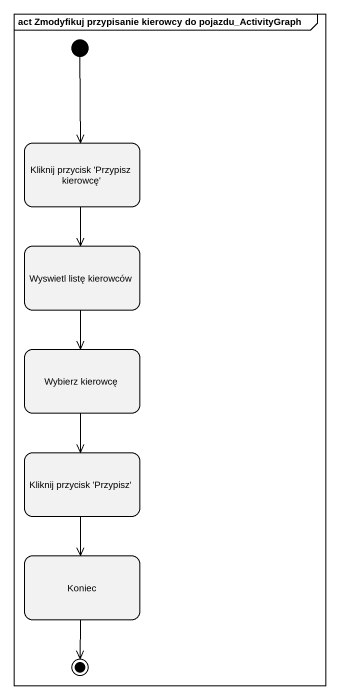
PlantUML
@startuml
mainframe act Zmodyfikuj przypisanie kierowcy do pojazdu_ActivityGraph
hide empty description
state "Kliknij przycisk 'Przypisz kierowcę'" as Kliknij_przycisk_Przypisz
state "Wyswietl listę kierowców" as Wyswietl_listę_kierowców
state "Wybierz kierowcę" as Wybierz_kierowcę
state "Kliknij przycisk 'Przypisz'" as Kliknij_przycisk_Przypisz_2
state Koniec
[*] --> Kliknij_przycisk_Przypisz
Kliknij_przycisk_Przypisz --> Wyswietl_listę_kierowców
Wyswietl_listę_kierowców --> Wybierz_kierowcę
Wybierz_kierowcę --> Kliknij_przycisk_Przypisz_2
Kliknij_przycisk_Przypisz_2 --> Koniec
Koniec --> [*]
@enduml
